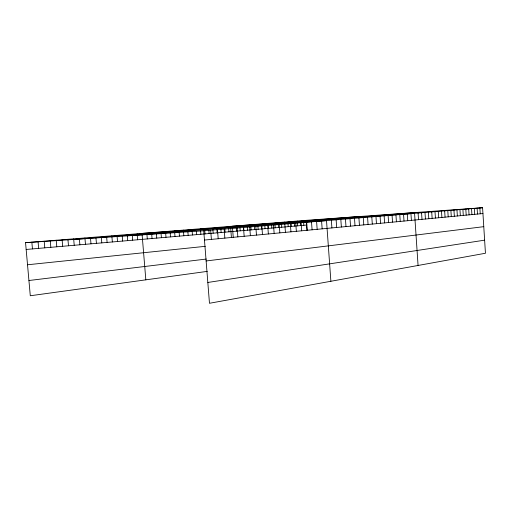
<?xml version="1.0" encoding="UTF-8"?>
<svg xmlns="http://www.w3.org/2000/svg" width="511" height="511" viewBox="0 0 511 511"><rect width="100%" height="100%" fill="white"/><g stroke="black" fill="none" stroke-linecap="round" stroke-linejoin="round"><path stroke-width="0.77" d="M207.824 282.462L484.626 240.17M207.287 271.373L30.29 295.754L25.55 242.674L306.523 220.311L482.576 207.721L485.45 253.252L209.472 303.279L203.736 230.768L25.55 242.674M206.125 260.968L483.77 226.667M28.929 280.507L206.31 259.045M27.524 264.768L205.307 246.328M204.47 240.055L482.946 213.547M26.157 249.464L306.868 225.044M132.049 235.558L416.171 212.467M203.736 230.768L482.576 207.721M72.754 239.518L356.876 216.709M232.377 226.213L414.574 213.343L418.068 265.465M31.854 242.169L32.449 248.921M62.112 239.761L62.681 246.289M56.223 240.234L56.798 246.8M50.25 240.707L50.832 247.318M44.202 241.192L44.789 247.841M38.07 241.677L38.664 248.378M90.441 237.506L90.984 243.824M84.922 237.947L85.465 244.303M79.326 238.394L79.882 244.795M73.667 238.841L74.223 245.286M67.925 239.301L68.487 245.785M122.199 235.75L122.646 241.071M117.019 235.392L117.53 241.518M111.832 235.807L112.356 241.965M106.652 237.002L107.112 242.425M101.338 237.423L101.804 242.885M95.959 237.858L96.426 243.351M151.697 234.108L152.054 238.509M146.938 234.498L147.302 238.924M145.833 279.836L142.001 233.406L326.51 220.618L330.879 281.267M137.12 233.795L137.619 239.768M132.311 235.686L132.688 240.196M127.316 236.095L127.699 240.63M179.163 232.588L179.45 236.127M174.551 230.812L175.011 236.516M170.067 231.17L170.527 236.906M165.641 232.978L165.992 237.302M161.048 233.348L161.399 237.698M156.277 232.269L156.756 238.1M210.666 230.193L211.394 239.397M208.871 230.435L209.12 233.546M204.713 229.988L205.02 233.904M200.44 228.756L200.874 234.268M196.435 231.464L196.684 234.632M192.174 231.515L192.449 234.996M187.882 231.866L188.163 235.373M183.379 230.11L183.832 235.75M239.991 227.855L240.221 230.844M237.161 228.002L237.845 236.874M236.235 227.414L236.523 231.164M232.556 228.474L233.246 237.436M230.716 228.538L231.413 237.487M228.653 228.034L228.947 231.822M224.77 228.353L225.07 232.16M224.157 229.081L224.859 238.113M220.905 229.439L221.142 232.499M217.475 229.631L218.191 238.746M216.875 228.998L217.181 232.844M212.863 229.324L213.17 233.195M268.205 224.802L268.473 228.385M267.719 225.479L268.358 233.974M264.845 225.798L265.062 228.679M261.817 225.964L262.469 234.53M261.351 225.364L261.626 228.979M257.927 226.373L258.144 229.279M255.813 226.462L256.471 235.105M254.357 225.932L254.631 229.586M250.863 226.961L251.086 229.899M249.707 226.967L250.371 235.686M247.273 227.254L247.503 230.206M243.594 226.814L243.881 230.525M243.492 227.484L244.162 236.274M297.332 221.039L297.683 225.843M295.76 223.16L296.361 231.304M294.355 223.358L294.56 226.111M291.053 221.544L291.411 226.386M290.337 223.607L290.944 231.822M288.019 223.882L288.23 226.667M284.653 222.049L285.438 232.345M281.561 224.418L281.772 227.229M279.217 224.527L279.843 232.882M278.125 222.572L278.495 227.51M274.924 224.252L275.186 227.797M273.519 225L274.151 233.418M271.635 225.236L271.846 228.091M321.585 221.027L322.154 228.851M316.59 221.442L317.159 229.324M311.506 221.863L312.087 229.809M306.638 221.889L307.258 230.378M306.345 222.285L306.926 230.301M303.489 220.554L303.834 225.306M301.094 222.719L301.688 230.8M300.538 222.387L300.775 225.575M354.5 218.306L355.017 225.721M350.009 218.676L350.54 226.149M345.449 219.053L345.985 226.584M340.824 219.436L341.367 227.025M336.129 219.826L336.672 227.472M331.358 220.222L331.907 227.925M384.131 215.859L384.611 222.905M380.075 216.191L380.567 223.288M375.968 216.53L376.46 223.684M371.797 216.875L372.302 224.08M367.569 217.226L368.073 224.482M363.276 217.584L363.787 224.891M358.92 217.942L359.437 225.3M410.946 213.643L411.4 220.356M407.273 213.943L407.733 220.707M403.549 214.256L404.009 221.059M399.774 214.563L400.241 221.416M395.942 214.882L396.415 221.78M392.058 215.201L392.537 222.151M388.124 215.527L388.603 222.528M444.653 210.858L445.062 217.149M441.478 211.12L441.894 217.456M438.266 211.382L438.681 217.756M435.008 211.656L435.429 218.069M431.712 211.924L432.14 218.382M428.371 212.199L428.806 218.702M424.992 212.48L425.427 219.021M421.562 212.768L422.003 219.347M418.094 213.049L418.535 219.679M471.532 208.635L471.909 214.594M468.683 208.871L469.066 214.869M465.808 209.108L466.192 215.137M462.896 209.35L463.285 215.418M459.945 209.593L460.341 215.699M456.962 209.842L457.358 215.981M453.94 210.091L454.343 216.268M450.881 210.34L451.29 216.562M447.789 210.596L448.192 216.856M479.861 207.945L480.231 213.802M477.114 208.175L477.491 214.064M474.342 208.405L474.719 214.326"/></g></svg>
